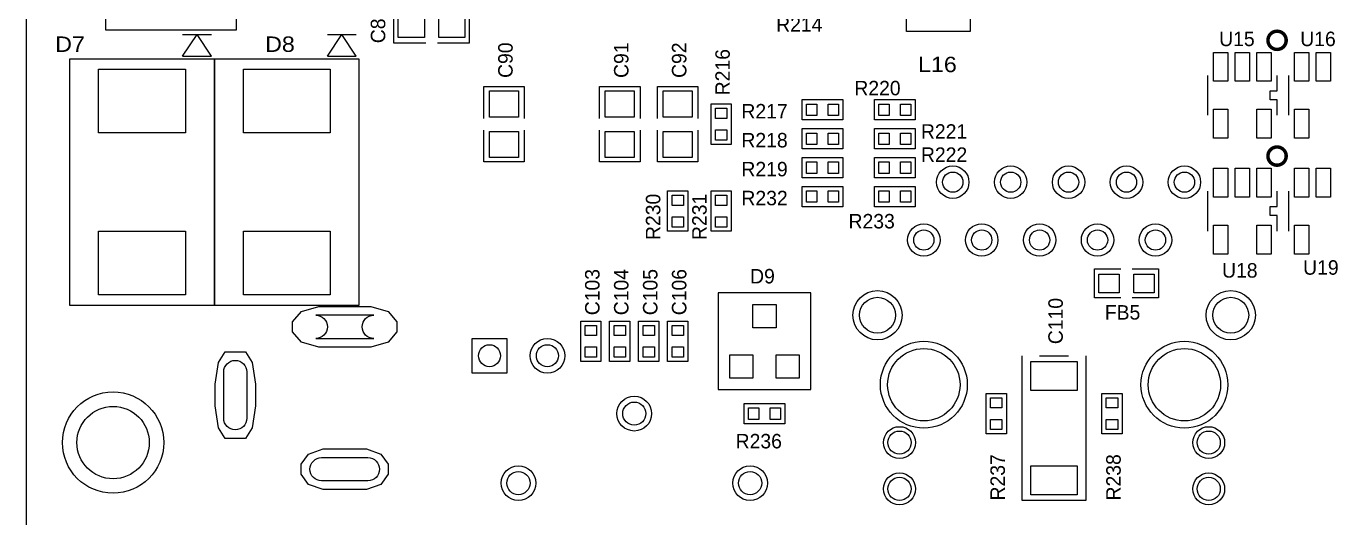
# Model space of a CAD drawing. Extents: x -13981 to 19531, y -9981 to 12034.
# Drawn here: x -10500 to -3706, y -2598 to -50 of the extents above; entities that cross this region are included whole.
import ezdxf

# ---------------------------------------------------------------- set-up
doc = ezdxf.new("R2010")
doc.units = 0
doc.header["$MEASUREMENT"] = 0
doc.layers.get('0').update_dxf_attribs({"color": 1, "linetype": 'CONTINUOUS'})
doc.layers.add('1', color=3, linetype='CONTINUOUS')

# ---------------------------------------------------------------- blocks, each defined once
blk = doc.blocks.new('FIGURE_CIRCLE')
blk.add_circle((0, 0), 0.5)
blk = doc.blocks.new('FIGURE_SQUARE')
blk.add_lwpolyline([(-0.5, -0.5), (-0.5, 0.5), (0.5, 0.5), (0.5, -0.5)], close=True)
blk = doc.blocks.new('FIGURE_OBLONG')
blk.add_lwpolyline([(-0.5, -0.125), (-0.5, 0.125), (-0.416, 0.375), (-0.25, 0.5), (0.25, 0.5), (0.416, 0.375), (0.5, 0.125), (0.5, -0.125), (0.416, -0.375), (0.25, -0.5), (-0.25, -0.5), (-0.416, -0.375)], close=True)

msp = doc.modelspace()

# ---------------------------------------------------------------- linework, layer by layer
at = {"layer": '1'}
for points in [[(-10500, -2658.0002), (2100, -2658.0002), (2100, 9941.9998), (-10500, 9941.9998)], [(-10087.5, 266.9998), (-10087.5, 604.4998), (-9412.5, 604.4998), (-9412.5, 266.9998), (-9412.5, -70.5002), (-10087.5, -70.5002)], [(-10275, -220.5002), (-10275, -1495.5002), (-9525, -1495.5002), (-9525, -220.5002)], [(-9525, -220.5002), (-9525, -1495.5002), (-8775, -1495.5002), (-8775, -220.5002)], [(-6847.5, -453.0002), (-6847.5, -663.0002), (-6952.5, -663.0002), (-6952.5, -453.0002)], [(-6480, -430.5002), (-6270, -430.5002), (-6270, -535.5002), (-6480, -535.5002)], [(-6105, -430.5002), (-5895, -430.5002), (-5895, -535.5002), (-6105, -535.5002)], [(-6480, -580.5002), (-6270, -580.5002), (-6270, -685.5002), (-6480, -685.5002)], [(-6105, -580.5002), (-5895, -580.5002), (-5895, -685.5002), (-6105, -685.5002)], [(-6270, -835.5002), (-6480, -835.5002), (-6480, -730.5002), (-6270, -730.5002)], [(-6105, -730.5002), (-5895, -730.5002), (-5895, -835.5002), (-6105, -835.5002)], [(-6480, -880.5002), (-6270, -880.5002), (-6270, -985.5002), (-6480, -985.5002)], [(-5895, -985.5002), (-6105, -985.5002), (-6105, -880.5002), (-5895, -880.5002)], [(-7177.5, -1113.0002), (-7177.5, -903.0002), (-7072.5, -903.0002), (-7072.5, -1113.0002)], [(-6952.5, -1113.0002), (-6952.5, -903.0002), (-6847.5, -903.0002), (-6847.5, -1113.0002)], [(-6915, -1933.5002), (-6435, -1933.5002), (-6435, -1432.5002), (-6915, -1432.5002)], [(-7627.5, -1788.0002), (-7627.5, -1578.0002), (-7522.5, -1578.0002), (-7522.5, -1788.0002)], [(-7372.5, -1578.0002), (-7372.5, -1788.0002), (-7477.5, -1788.0002), (-7477.5, -1578.0002)], [(-7222.5, -1578.0002), (-7222.5, -1788.0002), (-7327.5, -1788.0002), (-7327.5, -1578.0002)], [(-7072.5, -1578.0002), (-7072.5, -1788.0002), (-7177.5, -1788.0002), (-7177.5, -1578.0002)], [(-5422.5, -1953.0002), (-5422.5, -2163.0002), (-5527.5, -2163.0002), (-5527.5, -1953.0002)], [(-4822.5, -1953.0002), (-4822.5, -2163.0002), (-4927.5, -2163.0002), (-4927.5, -1953.0002)], [(-6780, -2005.5002), (-6570, -2005.5002), (-6570, -2110.5002), (-6780, -2110.5002)]]:
    msp.add_lwpolyline(points, close=True, dxfattribs=at)
for points in [[(-8430, -138.0002), (-8595, -138.0002), (-8595, -123.0002), (-8595, 71.9998), (-8430, 71.9998)], [(-8370, 71.9998), (-8205, 71.9998), (-8205, -138.0002)], [(-9690, -93.0002), (-9540, -93.0002)], [(-9690, -205.5002), (-9615, -93.0002)], [(-9540, -205.5002), (-9615, -93.0002)], [(-8940, -93.0002), (-8790, -93.0002)], [(-8940, -205.5002), (-8865, -93.0002)], [(-8790, -205.5002), (-8865, -93.0002)], [(-8205, -138.0002), (-8370, -138.0002)], [(-9690, -205.5002), (-9540, -205.5002)], [(-8940, -205.5002), (-8790, -205.5002)], [(-4380.12, -304.6502), (-4380.12, -511.3502)], [(-4019.88, -384.3902), (-4019.88, -304.6502)], [(-3960.12, -304.6502), (-3960.12, -511.3502)], [(-8130, -528.0002), (-8130, -363.0002), (-7920, -363.0002)], [(-7920, -363.0002), (-7920, -528.0002)], [(-7530, -528.0002), (-7530, -363.0002), (-7320, -363.0002)], [(-7320, -363.0002), (-7320, -528.0002)], [(-7230, -528.0002), (-7230, -363.0002), (-7020, -363.0002)], [(-7020, -363.0002), (-7020, -528.0002)], [(-4019.88, -431.6102), (-4055.31, -431.6102), (-4055.31, -384.3902), (-4019.88, -384.3902)], [(-4019.88, -511.3502), (-4019.88, -431.6102)], [(-7920, -588.0002), (-7920, -753.0002), (-7935, -753.0002), (-8130, -753.0002), (-8130, -588.0002)], [(-7320, -588.0002), (-7320, -753.0002), (-7335, -753.0002), (-7530, -753.0002), (-7530, -588.0002)], [(-7020, -588.0002), (-7020, -753.0002), (-7035, -753.0002), (-7230, -753.0002), (-7230, -588.0002)], [(-4380.12, -904.6502), (-4380.12, -1111.3502)], [(-4019.88, -984.3902), (-4019.88, -904.6502)], [(-3960.12, -904.6502), (-3960.12, -1111.3502)], [(-4019.88, -1031.6102), (-4055.31, -1031.6102), (-4055.31, -984.3902), (-4019.88, -984.3902)], [(-4019.88, -1111.3502), (-4019.88, -1031.6102)], [(-4830, -1458.0002), (-4965, -1458.0002), (-4965, -1308.0002), (-4830, -1308.0002)], [(-4770, -1308.0002), (-4635, -1308.0002), (-4635, -1458.0002), (-4770, -1458.0002)], [(-5010, -1758.0002), (-5010, -2508.0002), (-5340, -2508.0002), (-5340, -1758.0002)], [(-5250, -1758.0002), (-5100, -1758.0002)]]:
    msp.add_lwpolyline(points, dxfattribs=at)
at = {"layer": '1', "const_width": 18}
for points in [[(-3972.75, -123.0002, 1), (-4067.25, -123.0002, 1)], [(-3972.75, -723.0002, 1), (-4067.25, -723.0002, 1)]]:
    msp.add_lwpolyline(points, format="xyb", close=True, dxfattribs=at)
at = {"layer": '1'}
for points in [[(-8700, -1548.0002), (-9000, -1548.0002, -1), (-9000, -1668.0002), (-8700, -1668.0002, -1)], [(-9477, -2082.0002), (-9477, -1842.0002, -1), (-9357, -1842.0002), (-9357, -2082.0002, -1)], [(-8970, -2286.0002), (-8730, -2286.0002, -1), (-8730, -2406.0002), (-8970, -2406.0002, -1)]]:
    msp.add_lwpolyline(points, format="xyb", close=True, dxfattribs=at)

# ---------------------------------------------------------------- block references
for name, p, xscale, yscale in [('FIGURE_SQUARE', (-5775, 46.4998), 330, 249), ('FIGURE_SQUARE', (-8505, -33.0002), 135, 150), ('FIGURE_SQUARE', (-8295, -33.0002), 135, 150), ('FIGURE_SQUARE', (-4312.2, -260.3702), 75, 150), ('FIGURE_SQUARE', (-4200, -260.3702), 75, 150), ('FIGURE_SQUARE', (-4087.8, -260.3702), 75, 150), ('FIGURE_SQUARE', (-3892.2, -260.3702), 75, 150), ('FIGURE_SQUARE', (-3780, -260.3702), 75, 150), ('FIGURE_SQUARE', (-9900, -438.0002), 450, 330), ('FIGURE_SQUARE', (-9150, -438.0002), 450, 330), ('FIGURE_SQUARE', (-8025, -453.0002), 150, 135), ('FIGURE_SQUARE', (-7425, -453.0002), 150, 135), ('FIGURE_SQUARE', (-7125, -453.0002), 150, 135), ('FIGURE_SQUARE', (-6900, -501.9002), 59.07, 53.16), ('FIGURE_SQUARE', (-6431.1, -483.0002), 53.16, 59.07), ('FIGURE_SQUARE', (-6318.9, -483.0002), 53.16, 59.07), ('FIGURE_SQUARE', (-6056.1, -483.0002), 53.16, 59.07), ('FIGURE_SQUARE', (-5943.9, -483.0002), 53.16, 59.07), ('FIGURE_SQUARE', (-4312.2, -555.6302), 75, 150), ('FIGURE_SQUARE', (-4087.8, -555.6302), 75, 150), ('FIGURE_SQUARE', (-3892.2, -555.6302), 75, 150), ('FIGURE_SQUARE', (-8025, -663.0002), 150, 135), ('FIGURE_SQUARE', (-7425, -663.0002), 150, 135), ('FIGURE_SQUARE', (-7125, -663.0002), 150, 135), ('FIGURE_SQUARE', (-6900, -614.1002), 59.07, 53.16), ('FIGURE_SQUARE', (-6431.1, -633.0002), 53.16, 59.07), ('FIGURE_SQUARE', (-6318.9, -633.0002), 53.16, 59.07), ('FIGURE_SQUARE', (-6056.1, -633.0002), 53.16, 59.07), ('FIGURE_SQUARE', (-5943.9, -633.0002), 53.16, 59.07), ('FIGURE_SQUARE', (-6431.1, -783.0002), 53.16, 59.07), ('FIGURE_SQUARE', (-6318.9, -783.0002), 53.16, 59.07), ('FIGURE_SQUARE', (-6056.1, -783.0002), 53.16, 59.07), ('FIGURE_SQUARE', (-5943.9, -783.0002), 53.16, 59.07), ('FIGURE_CIRCLE', (-5700, -858.0002), 168, 168), ('FIGURE_CIRCLE', (-5700, -858.0002), 105, 105), ('FIGURE_CIRCLE', (-5400, -858.0002), 168, 168), ('FIGURE_CIRCLE', (-5400, -858.0002), 105, 105), ('FIGURE_CIRCLE', (-5100, -858.0002), 168, 168), ('FIGURE_CIRCLE', (-5100, -858.0002), 105, 105), ('FIGURE_CIRCLE', (-4800, -858.0002), 168, 168), ('FIGURE_CIRCLE', (-4800, -858.0002), 105, 105), ('FIGURE_CIRCLE', (-4500, -858.0002), 168, 168), ('FIGURE_CIRCLE', (-4500, -858.0002), 105, 105), ('FIGURE_SQUARE', (-4312.2, -860.3702), 75, 150), ('FIGURE_SQUARE', (-4200, -860.3702), 75, 150), ('FIGURE_SQUARE', (-4087.8, -860.3702), 75, 150), ('FIGURE_SQUARE', (-3892.2, -860.3702), 75, 150), ('FIGURE_SQUARE', (-3780, -860.3702), 75, 150), ('FIGURE_SQUARE', (-7125, -951.9002), 59.07, 53.16), ('FIGURE_SQUARE', (-6900, -951.9002), 59.07, 53.16), ('FIGURE_SQUARE', (-6431.1, -933.0002), 53.16, 59.07), ('FIGURE_SQUARE', (-6318.9, -933.0002), 53.16, 59.07), ('FIGURE_SQUARE', (-6056.1, -933.0002), 53.16, 59.07), ('FIGURE_SQUARE', (-5943.9, -933.0002), 53.16, 59.07), ('FIGURE_SQUARE', (-7125, -1064.1002), 59.07, 53.16), ('FIGURE_SQUARE', (-6900, -1064.1002), 59.07, 53.16), ('FIGURE_CIRCLE', (-5850, -1158.0002), 168, 168), ('FIGURE_CIRCLE', (-5550, -1158.0002), 168, 168), ('FIGURE_CIRCLE', (-5250, -1158.0002), 168, 168), ('FIGURE_CIRCLE', (-4950, -1158.0002), 168, 168), ('FIGURE_CIRCLE', (-4650, -1158.0002), 168, 168), ('FIGURE_SQUARE', (-4312.2, -1155.6302), 75, 150), ('FIGURE_SQUARE', (-4087.8, -1155.6302), 75, 150), ('FIGURE_SQUARE', (-3892.2, -1155.6302), 75, 150), ('FIGURE_SQUARE', (-9900, -1278.0002), 450, 330), ('FIGURE_SQUARE', (-9150, -1278.0002), 450, 330), ('FIGURE_CIRCLE', (-5850, -1158.0002), 105, 105), ('FIGURE_CIRCLE', (-5550, -1158.0002), 105, 105), ('FIGURE_CIRCLE', (-5250, -1158.0002), 105, 105), ('FIGURE_CIRCLE', (-4950, -1158.0002), 105, 105), ('FIGURE_CIRCLE', (-4650, -1158.0002), 105, 105), ('FIGURE_SQUARE', (-4890, -1383.0002), 105, 96), ('FIGURE_SQUARE', (-4710, -1383.0002), 105, 96), ('FIGURE_CIRCLE', (-6090, -1548.0002), 255, 255), ('FIGURE_CIRCLE', (-4260, -1548.0002), 255, 255), ('FIGURE_SQUARE', (-6675, -1552.5002), 120, 120), ('FIGURE_CIRCLE', (-6090, -1548.0002), 186, 186), ('FIGURE_CIRCLE', (-4260, -1548.0002), 186, 186), ('FIGURE_OBLONG', (-8850, -1608.0002), 540, 210), ('FIGURE_SQUARE', (-7575, -1626.9002), 59.07, 53.16), ('FIGURE_SQUARE', (-7425, -1626.9002), 59.07, 53.16), ('FIGURE_SQUARE', (-7275, -1626.9002), 59.07, 53.16), ('FIGURE_SQUARE', (-7125, -1626.9002), 59.07, 53.16), ('FIGURE_SQUARE', (-8100, -1758.0002), 180, 180), ('FIGURE_CIRCLE', (-7800, -1758.0002), 180, 180), ('FIGURE_CIRCLE', (-5850, -1908.0002), 450, 450), ('FIGURE_CIRCLE', (-4500, -1908.0002), 450, 450), ('FIGURE_OBLONG', (-9417, -1962.0002), 210, 450), ('FIGURE_CIRCLE', (-8100, -1758.0002), 114, 114), ('FIGURE_CIRCLE', (-7800, -1758.0002), 114, 114), ('FIGURE_SQUARE', (-7575, -1739.1002), 59.07, 53.16), ('FIGURE_SQUARE', (-7425, -1739.1002), 59.07, 53.16), ('FIGURE_SQUARE', (-7275, -1739.1002), 59.07, 53.16), ('FIGURE_SQUARE', (-7125, -1739.1002), 59.07, 53.16), ('FIGURE_SQUARE', (-6795, -1813.5002), 120, 120), ('FIGURE_SQUARE', (-6555, -1813.5002), 120, 120), ('FIGURE_CIRCLE', (-5850, -1908.0002), 375, 375), ('FIGURE_CIRCLE', (-4500, -1908.0002), 375, 375), ('FIGURE_SQUARE', (-5175, -1863.0002), 240, 150), ('FIGURE_CIRCLE', (-10050, -2208.0002), 525, 525), ('FIGURE_CIRCLE', (-7350, -2058.0002), 180, 180), ('FIGURE_CIRCLE', (-10050, -2208.0002), 375, 375), ('FIGURE_CIRCLE', (-7350, -2058.0002), 120, 120), ('FIGURE_SQUARE', (-6731.1, -2058.0002), 53.16, 59.07), ('FIGURE_SQUARE', (-6618.9, -2058.0002), 53.16, 59.07), ('FIGURE_SQUARE', (-5475, -2001.9002), 59.07, 53.16), ('FIGURE_SQUARE', (-4875, -2001.9002), 59.07, 53.16), ('FIGURE_SQUARE', (-5475, -2114.1002), 59.07, 53.16), ('FIGURE_SQUARE', (-4875, -2114.1002), 59.07, 53.16), ('FIGURE_CIRCLE', (-5976, -2208.0002), 165, 165), ('FIGURE_CIRCLE', (-5976, -2208.0002), 120, 120), ('FIGURE_CIRCLE', (-4374, -2208.0002), 165, 165), ('FIGURE_CIRCLE', (-4374, -2208.0002), 120, 120), ('FIGURE_OBLONG', (-8850, -2346.0002), 450, 210), ('FIGURE_CIRCLE', (-7950, -2418.0002), 180, 180), ('FIGURE_CIRCLE', (-7950, -2418.0002), 120, 120), ('FIGURE_CIRCLE', (-6750, -2418.0002), 180, 180), ('FIGURE_CIRCLE', (-6750, -2418.0002), 120, 120), ('FIGURE_CIRCLE', (-5976, -2448.0002), 165, 165), ('FIGURE_SQUARE', (-5175, -2403.0002), 240, 150), ('FIGURE_CIRCLE', (-4374, -2448.0002), 165, 165), ('FIGURE_CIRCLE', (-5976, -2448.0002), 120, 120), ('FIGURE_CIRCLE', (-4374, -2448.0002), 120, 120)]:
    msp.add_blockref(name, p, dxfattribs=dict(at, xscale=xscale, yscale=yscale))

# ---------------------------------------------------------------- texts
for s, p in [('C88', (-8640, -138.0002)), ('C90', (-7980, -318.0002)), ('C91', (-7380, -318.0002)), ('C92', (-7080, -318.0002)), ('R216', (-6855, -408.0002)), ('R230', (-7215, -1158.0002)), ('R231', (-6975, -1158.0002)), ('C103', (-7530, -1548.0002)), ('C104', (-7380, -1548.0002)), ('C105', (-7230, -1548.0002)), ('C106', (-7080, -1548.0002)), ('C110', (-5130, -1698.0002)), ('R237', (-5430, -2508.0002)), ('R238', (-4830, -2508.0002))]:
    msp.add_text(s, height=75, rotation=90, dxfattribs=at).set_placement(p)
for s, p in [('R214', (-6615, -78.0002)), ('U15', (-4320, -153.0002)), ('U16', (-3900, -153.0002)), ('R220', (-6210, -408.0002)), ('R217', (-6795, -528.0002)), ('R218', (-6795, -678.0002)), ('R221', (-5865, -633.0002)), ('R222', (-5865, -753.0002)), ('R219', (-6795, -828.0002)), ('R232', (-6795, -978.0002)), ('R233', (-6240, -1098.0002)), ('U18', (-4305, -1353.0002)), ('U19', (-3885, -1338.0002)), ('D9', (-6750, -1383.0002)), ('FB5', (-4912.5, -1570.5002)), ('R236', (-6825, -2238.0002))]:
    msp.add_text(s, height=75, dxfattribs=at).set_placement(p)
at = {"layer": '1', "width": 1.125}
for s, p in [('D7', (-10350, -183.0002)), ('D8', (-9262.5, -183.0002)), ('L16', (-5880, -288.0002))]:
    msp.add_text(s, height=80, dxfattribs=at).set_placement(p)

doc.saveas('drawing.dxf')
